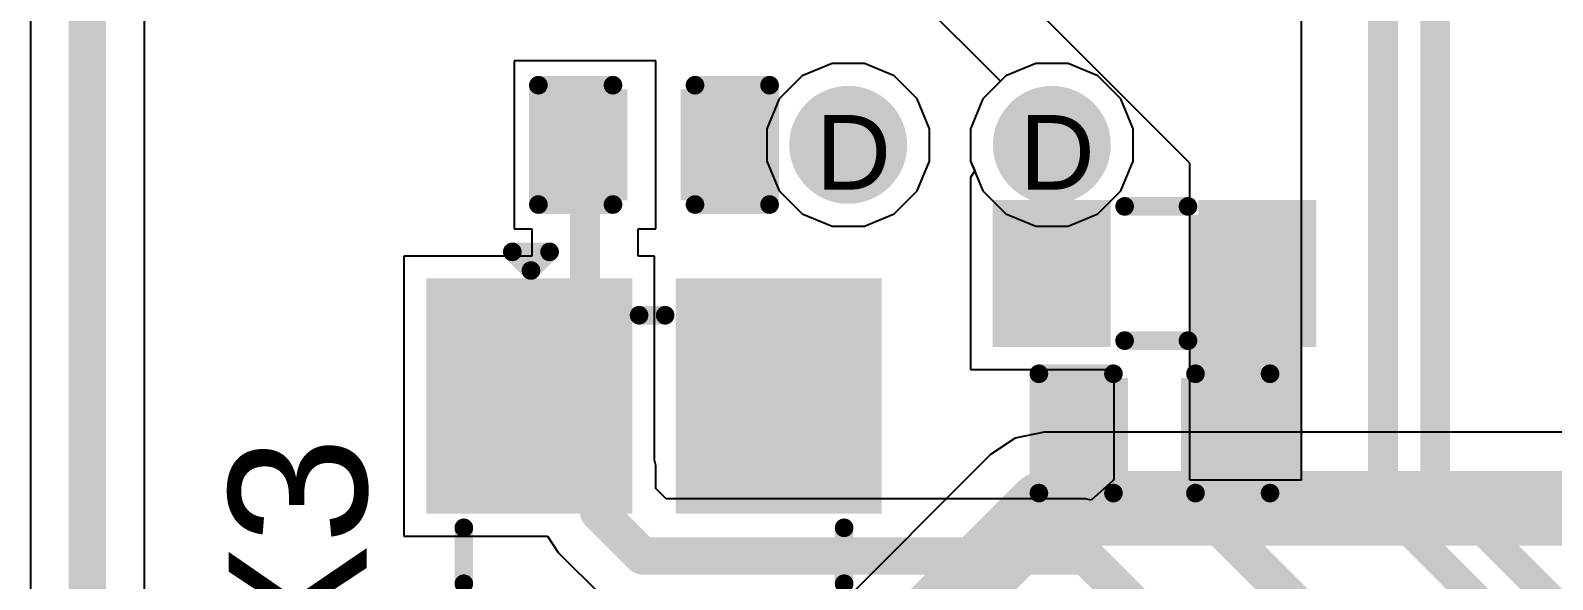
# Model space of a CAD drawing. Header units: inches. Extents: x 0 to 5032, y 0 to 5323.
# Drawn here: x 129.73 to 140.1, y 81.02 to 84.76 of the extents above; entities that cross this region are included whole.
import ezdxf

# ---------------------------------------------------------------- set-up
doc = ezdxf.new("R2010")
doc.units = ezdxf.units.IN
for name, color, linetype in [('Bottom Layer', 5, 'Continuous'), ('Bottom Solder', 6, 'Continuous'), ('Drill Drawing', 1, 'Continuous'), ('Layer 1', 16, 'Continuous'), ('Layer 2', 76, 'Continuous'), ('Top Layer', 1, 'Continuous'), ('Top Overlay', 2, 'Continuous'), ('Top Paste', 8, 'Continuous'), ('Top Solder', 216, 'Continuous'), ('Via Holes', 16, 'Continuous')]:
    doc.layers.add(name, color=color, linetype=linetype)
doc.styles.add('Arial', font='', dxfattribs={"height": 0.2})
doc.styles.get('Arial').set_extended_font_data('Arial')

# ---------------------------------------------------------------- blocks, each defined once
blk = doc.blocks.new('C___0402_177')
at = {"layer": 'Top Layer'}
for points in [[(-0.6985, -0.3175), (-0.6985, 0.3175), (-0.2412999999999999, 0.3175), (-0.2413, -0.3175)], [(0.2412999999999999, -0.3175), (0.2413, 0.3175), (0.6985, 0.3175), (0.6985, -0.3175)]]:
    blk.add_hatch(color=1, dxfattribs=at).paths.add_polyline_path(points)
at = {"layer": 'Top Paste'}
for points in [[(-0.6985, -0.3175), (-0.6985, 0.3175), (-0.2412999999999999, 0.3175), (-0.2413, -0.3175)], [(0.2412999999999999, -0.3175), (0.2413, 0.3175), (0.6985, 0.3175), (0.6985, -0.3175)]]:
    blk.add_hatch(color=8, dxfattribs=at).paths.add_polyline_path(points)
at = {"layer": 'Top Solder'}
for points in [[(-0.7584998799999999, -0.37749988), (-0.7584998799999999, 0.37749988), (-0.18130012, 0.37749988), (-0.18130012, -0.37749988)], [(0.18130012, -0.37749988), (0.18130012, 0.37749988), (0.7584998799999999, 0.37749988), (0.7584998799999999, -0.37749988)]]:
    blk.add_hatch(color=216, dxfattribs=at).paths.add_polyline_path(points)
at = {"layer": 'Top Overlay'}
for points in [[(-0.2794, 0.4064, 0.127, 0.127, 0), (-0.7874, 0.4064, 0.127, 0.127, 0)], [(-0.7874, 0.4064, 0.127, 0.127, 0), (-0.7874, -0.4064, 0.127, 0.127, 0)], [(0.7874, 0.4064, 0.127, 0.127, 0), (0.2794, 0.4064, 0.127, 0.127, 0)], [(0.7874, 0.4064, 0.127, 0.127, 0), (0.7874, -0.4064, 0.127, 0.127, 0)], [(-0.2794, -0.4064, 0.127, 0.127, 0), (-0.7874, -0.4064, 0.127, 0.127, 0)], [(0.7874, -0.4064, 0.127, 0.127, 0), (0.2794, -0.4064, 0.127, 0.127, 0)]]:
    blk.add_lwpolyline(points, format="xyseb", dxfattribs=at)
for points in [[(-0.8191499999999999, 0.4064, 0.0635, 0.0635, 1), (-0.7556499999999999, 0.4064, 0.0635, 0.0635, 1)], [(-0.8191499999999999, 0.4064, 0.0635, 0.0635, 1), (-0.7556499999999999, 0.4064, 0.0635, 0.0635, 1)], [(-0.31115, 0.4064, 0.0635, 0.0635, 1), (-0.24765, 0.4064, 0.0635, 0.0635, 1)], [(0.24765, 0.4064, 0.0635, 0.0635, 1), (0.31115, 0.4064, 0.0635, 0.0635, 1)], [(0.7556499999999999, 0.4064, 0.0635, 0.0635, 1), (0.8191499999999999, 0.4064, 0.0635, 0.0635, 1)], [(0.7556499999999999, 0.4064, 0.0635, 0.0635, 1), (0.8191499999999999, 0.4064, 0.0635, 0.0635, 1)], [(-0.8191499999999999, -0.4064, 0.0635, 0.0635, 1), (-0.7556499999999999, -0.4064, 0.0635, 0.0635, 1)], [(-0.8191499999999999, -0.4064, 0.0635, 0.0635, 1), (-0.7556499999999999, -0.4064, 0.0635, 0.0635, 1)], [(-0.31115, -0.4064, 0.0635, 0.0635, 1), (-0.24765, -0.4064, 0.0635, 0.0635, 1)], [(0.24765, -0.4064, 0.0635, 0.0635, 1), (0.31115, -0.4064, 0.0635, 0.0635, 1)], [(0.7556499999999999, -0.4064, 0.0635, 0.0635, 1), (0.8191499999999999, -0.4064, 0.0635, 0.0635, 1)], [(0.7556499999999999, -0.4064, 0.0635, 0.0635, 1), (0.8191499999999999, -0.4064, 0.0635, 0.0635, 1)]]:
    blk.add_lwpolyline(points, format="xyseb", close=True, dxfattribs=at)
blk = doc.blocks.new('____0402_179')
at = {"layer": 'Top Layer'}
for points in [[(-0.6985, -0.3175), (-0.6985, 0.3175), (-0.2412999999999999, 0.3175), (-0.2413, -0.3175)], [(0.2412999999999999, -0.3175), (0.2413, 0.3175), (0.6985, 0.3175), (0.6985, -0.3175)]]:
    blk.add_hatch(color=1, dxfattribs=at).paths.add_polyline_path(points)
at = {"layer": 'Top Paste'}
for points in [[(-0.6985, -0.3175), (-0.6985, 0.3175), (-0.2412999999999999, 0.3175), (-0.2413, -0.3175)], [(0.2412999999999999, -0.3175), (0.2413, 0.3175), (0.6985, 0.3175), (0.6985, -0.3175)]]:
    blk.add_hatch(color=8, dxfattribs=at).paths.add_polyline_path(points)
at = {"layer": 'Top Solder'}
for points in [[(-0.7584998799999999, -0.37749988), (-0.7584998799999999, 0.37749988), (-0.18130012, 0.37749988), (-0.18130012, -0.37749988)], [(0.18130012, -0.37749988), (0.18130012, 0.37749988), (0.7584998799999999, 0.37749988), (0.7584998799999999, -0.37749988)]]:
    blk.add_hatch(color=216, dxfattribs=at).paths.add_polyline_path(points)
at = {"layer": 'Top Overlay'}
for points in [[(-0.7874, -0.4064, 0.127, 0.127, 0), (-0.7874, 0.4064, 0.127, 0.127, 0)], [(-0.7874, 0.4064, 0.127, 0.127, 0), (-0.2794, 0.4064, 0.127, 0.127, 0)], [(0.2794, 0.4064, 0.127, 0.127, 0), (0.7874, 0.4064, 0.127, 0.127, 0)], [(0.7874, -0.4064, 0.127, 0.127, 0), (0.7874, 0.4064, 0.127, 0.127, 0)], [(-0.7874, -0.4064, 0.127, 0.127, 0), (-0.2794, -0.4064, 0.127, 0.127, 0)], [(0.2794, -0.4064, 0.127, 0.127, 0), (0.7874, -0.4064, 0.127, 0.127, 0)]]:
    blk.add_lwpolyline(points, format="xyseb", dxfattribs=at)
for points in [[(-0.8191499999999999, 0.4064, 0.0635, 0.0635, 1), (-0.7556499999999999, 0.4064, 0.0635, 0.0635, 1)], [(-0.8191499999999999, 0.4064, 0.0635, 0.0635, 1), (-0.7556499999999999, 0.4064, 0.0635, 0.0635, 1)], [(-0.31115, 0.4064, 0.0635, 0.0635, 1), (-0.24765, 0.4064, 0.0635, 0.0635, 1)], [(0.24765, 0.4064, 0.0635, 0.0635, 1), (0.31115, 0.4064, 0.0635, 0.0635, 1)], [(0.7556499999999999, 0.4064, 0.0635, 0.0635, 1), (0.8191499999999999, 0.4064, 0.0635, 0.0635, 1)], [(0.7556499999999999, 0.4064, 0.0635, 0.0635, 1), (0.8191499999999999, 0.4064, 0.0635, 0.0635, 1)], [(-0.8191499999999999, -0.4064, 0.0635, 0.0635, 1), (-0.7556499999999999, -0.4064, 0.0635, 0.0635, 1)], [(-0.8191499999999999, -0.4064, 0.0635, 0.0635, 1), (-0.7556499999999999, -0.4064, 0.0635, 0.0635, 1)], [(-0.31115, -0.4064, 0.0635, 0.0635, 1), (-0.24765, -0.4064, 0.0635, 0.0635, 1)], [(0.24765, -0.4064, 0.0635, 0.0635, 1), (0.31115, -0.4064, 0.0635, 0.0635, 1)], [(0.7556499999999999, -0.4064, 0.0635, 0.0635, 1), (0.8191499999999999, -0.4064, 0.0635, 0.0635, 1)], [(0.7556499999999999, -0.4064, 0.0635, 0.0635, 1), (0.8191499999999999, -0.4064, 0.0635, 0.0635, 1)]]:
    blk.add_lwpolyline(points, format="xyseb", close=True, dxfattribs=at)
blk = doc.blocks.new('IND_0603__1608_M_______196')
at = {"layer": 'Top Layer'}
for points in [[(-0.999998, 0.4000004699999999), (-0.3999992, 0.4000004699999999), (-0.3999992, -0.4000004699999999), (-0.999998, -0.4000004699999999)], [(0.40000174, 0.4000004699999999), (1.00000054, 0.4000004699999999), (1.00000054, -0.4000004699999999), (0.40000174, -0.4000004699999999)]]:
    blk.add_hatch(color=1, dxfattribs=at).paths.add_polyline_path(points)
at = {"layer": 'Top Paste'}
for points in [[(-0.999998, 0.4000004699999999), (-0.3999992, 0.4000004699999999), (-0.3999992, -0.4000004699999999), (-0.999998, -0.4000004699999999)], [(0.40000174, 0.4000004699999999), (1.00000054, 0.4000004699999999), (1.00000054, -0.4000004699999999), (0.40000174, -0.4000004699999999)]]:
    blk.add_hatch(color=8, dxfattribs=at).paths.add_polyline_path(points)
at = {"layer": 'Top Solder'}
for points in [[(-1.101598, 0.50160047), (-0.2983992, 0.50160047), (-0.2983992, -0.50160047), (-1.101598, -0.50160047)], [(0.29840174, 0.50160047), (1.10160054, 0.50160047), (1.10160054, -0.50160047), (0.29840174, -0.50160047)]]:
    blk.add_hatch(color=216, dxfattribs=at).paths.add_polyline_path(points)
at = {"layer": 'Top Overlay'}
for points in [[(-0.2032, 0.4571999999999999, 0.127, 0.127, 0), (0.2286, 0.4571999999999999, 0.127, 0.127, 0)], [(-0.2032, -0.4571999999999999, 0.127, 0.127, 0), (0.2286, -0.4571999999999999, 0.127, 0.127, 0)]]:
    blk.add_lwpolyline(points, format="xyseb", dxfattribs=at)
for points in [[(-0.23495, 0.4571999999999999, 0.0635, 0.0635, 1), (-0.17145, 0.4571999999999999, 0.0635, 0.0635, 1)], [(0.19685, 0.4571999999999999, 0.0635, 0.0635, 1), (0.26035, 0.4571999999999999, 0.0635, 0.0635, 1)], [(-0.23495, -0.4571999999999999, 0.0635, 0.0635, 1), (-0.17145, -0.4571999999999999, 0.0635, 0.0635, 1)], [(0.19685, -0.4571999999999999, 0.0635, 0.0635, 1), (0.26035, -0.4571999999999999, 0.0635, 0.0635, 1)]]:
    blk.add_lwpolyline(points, format="xyseb", close=True, dxfattribs=at)
blk = doc.blocks.new('SMD3225_4P_209')
at = {"layer": 'Top Layer'}
for points in [[(-1.80000021, 1.45000091), (-0.4000004699999999, 1.45000091), (-0.4000004699999999, 0.25000077), (-1.80000021, 0.25000077)], [(0.4000004699999999, 1.45000091), (1.80000021, 1.45000091), (1.80000021, 0.25000077), (0.4000004699999999, 0.25000077)], [(-1.80000021, -0.24999823), (-0.4000004699999999, -0.24999823), (-0.4000004699999999, -1.44999837), (-1.80000021, -1.44999837)], [(0.4000004699999999, -0.24999823), (1.80000021, -0.24999823), (1.80000021, -1.44999837), (0.4000004699999999, -1.44999837)]]:
    blk.add_hatch(color=1, dxfattribs=at).paths.add_polyline_path(points)
at = {"layer": 'Top Paste'}
for points in [[(-1.80000021, 1.45000091), (-0.4000004699999999, 1.45000091), (-0.4000004699999999, 0.25000077), (-1.80000021, 0.25000077)], [(0.4000004699999999, 1.45000091), (1.80000021, 1.45000091), (1.80000021, 0.25000077), (0.4000004699999999, 0.25000077)], [(-1.80000021, -0.24999823), (-0.4000004699999999, -0.24999823), (-0.4000004699999999, -1.44999837), (-1.80000021, -1.44999837)], [(0.4000004699999999, -0.24999823), (1.80000021, -0.24999823), (1.80000021, -1.44999837), (0.4000004699999999, -1.44999837)]]:
    blk.add_hatch(color=8, dxfattribs=at).paths.add_polyline_path(points)
at = {"layer": 'Top Solder'}
for points in [[(-1.90160021, 1.55160091), (-0.29840047, 1.55160091), (-0.29840047, 0.14840077), (-1.90160021, 0.14840077)], [(0.29840047, 1.55160091), (1.90160021, 1.55160091), (1.90160021, 0.14840077), (0.29840047, 0.14840077)], [(-1.90160021, -0.14839823), (-0.29840047, -0.14839823), (-0.29840047, -1.55159837), (-1.90160021, -1.55159837)], [(0.29840047, -0.14839823), (1.90160021, -0.14839823), (1.90160021, -1.55159837), (0.29840047, -1.55159837)]]:
    blk.add_hatch(color=216, dxfattribs=at).paths.add_polyline_path(points)
at = {"layer": 'Top Overlay'}
for points in [[(0.1778, 1.2954, 0.127, 0.127, 0), (-0.2032, 1.2954, 0.127, 0.127, 0)], [(-1.651, -0.1016, 0.127, 0.127, 0), (-1.651, 0.0762, 0.127, 0.127, 0)], [(1.651, -0.1016, 0.127, 0.127, 0), (1.651, 0.0762, 0.127, 0.127, 0)], [(-1.9558, -0.8382, 0.127, 0.127, 0), (-2.0828, -0.7111999999999999, 0.127, 0.127, 0)], [(-2.0828, -0.9652, 0.127, 0.127, 0), (-2.0828, -0.7111999999999999, 0.127, 0.127, 0)], [(-2.0828, -0.9652, 0.127, 0.127, 0), (-1.9558, -0.8382, 0.127, 0.127, 0)], [(0.1778, -1.29539746, 0.127, 0.127, 0), (-0.2032, -1.29539746, 0.127, 0.127, 0)]]:
    blk.add_lwpolyline(points, format="xyseb", dxfattribs=at)
for points in [[(-0.23495, 1.2954, 0.0635, 0.0635, 1), (-0.17145, 1.2954, 0.0635, 0.0635, 1)], [(0.14605, 1.2954, 0.0635, 0.0635, 1), (0.20955, 1.2954, 0.0635, 0.0635, 1)], [(-1.68275, 0.0762, 0.0635, 0.0635, 1), (-1.61925, 0.0762, 0.0635, 0.0635, 1)], [(1.61925, 0.0762, 0.0635, 0.0635, 1), (1.68275, 0.0762, 0.0635, 0.0635, 1)], [(-1.68275, -0.1016, 0.0635, 0.0635, 1), (-1.61925, -0.1016, 0.0635, 0.0635, 1)], [(1.61925, -0.1016, 0.0635, 0.0635, 1), (1.68275, -0.1016, 0.0635, 0.0635, 1)], [(-2.11455, -0.7111999999999999, 0.0635, 0.0635, 1), (-2.05105, -0.7111999999999999, 0.0635, 0.0635, 1)], [(-2.11455, -0.7111999999999999, 0.0635, 0.0635, 1), (-2.05105, -0.7111999999999999, 0.0635, 0.0635, 1)], [(-1.98755, -0.8382, 0.0635, 0.0635, 1), (-1.92405, -0.8382, 0.0635, 0.0635, 1)], [(-1.98755, -0.8382, 0.0635, 0.0635, 1), (-1.92405, -0.8382, 0.0635, 0.0635, 1)], [(-2.11455, -0.9652, 0.0635, 0.0635, 1), (-2.05105, -0.9652, 0.0635, 0.0635, 1)], [(-2.11455, -0.9652, 0.0635, 0.0635, 1), (-2.05105, -0.9652, 0.0635, 0.0635, 1)], [(-0.23495, -1.29539746, 0.0635, 0.0635, 1), (-0.17145, -1.29539746, 0.0635, 0.0635, 1)], [(0.14605, -1.29539746, 0.0635, 0.0635, 1), (0.20955, -1.29539746, 0.0635, 0.0635, 1)]]:
    blk.add_lwpolyline(points, format="xyseb", close=True, dxfattribs=at)

msp = doc.modelspace()

# ---------------------------------------------------------------- hatches: boundary and pattern name
at = {"layer": 'Bottom Layer'}
h = msp.add_hatch(color=5, dxfattribs=at)
edge = h.paths.add_edge_path()
edge.add_arc((135.30145152, 83.97803372), 0.2999994, 0, 360)
h = msp.add_hatch(color=5, dxfattribs=at)
edge = h.paths.add_edge_path()
edge.add_arc((136.68932784, 83.97803372), 0.2999994, 0, 360)
at = {"layer": 'Bottom Solder'}
h = msp.add_hatch(color=6, dxfattribs=at)
edge = h.paths.add_edge_path()
edge.add_arc((135.30145152, 83.97803372), 0.4015993999999999, 0, 360)
h = msp.add_hatch(color=6, dxfattribs=at)
edge = h.paths.add_edge_path()
edge.add_arc((136.68932784, 83.97803372), 0.4015993999999999, 0, 360)
at = {"layer": 'Layer 1'}
h = msp.add_hatch(color=16, dxfattribs=at)
edge = h.paths.add_edge_path()
edge.add_arc((135.30145152, 83.97803372), 0.2999994, 0, 360)
h = msp.add_hatch(color=16, dxfattribs=at)
edge = h.paths.add_edge_path()
edge.add_arc((136.68932784, 83.97803372), 0.2999994, 0, 360)
at = {"layer": 'Layer 2'}
h = msp.add_hatch(color=76, dxfattribs=at)
edge = h.paths.add_edge_path()
edge.add_arc((135.30145152, 83.97803372), 0.2999994, 0, 360)
h = msp.add_hatch(color=76, dxfattribs=at)
edge = h.paths.add_edge_path()
edge.add_arc((136.68932784, 83.97803372), 0.2999994, 0, 360)
at = {"layer": 'Top Layer'}
h = msp.add_hatch(color=1, dxfattribs=at)
edge = h.paths.add_edge_path()
edge.add_arc((135.30145152, 83.97803372), 0.2999994, 0, 360)
h = msp.add_hatch(color=1, dxfattribs=at)
edge = h.paths.add_edge_path()
edge.add_arc((136.68932784, 83.97803372), 0.2999994, 0, 360)
msp.add_hatch(color=1, dxfattribs=at).paths.add_polyline_path([(137.62912784, 81.6949344), (138.38782584, 81.6949344), (138.38782584, 83.50173292), (137.62912784, 83.50173292)])
at = {"layer": 'Top Solder'}
h = msp.add_hatch(color=216, dxfattribs=at)
edge = h.paths.add_edge_path()
edge.add_arc((135.30145152, 83.97803372), 0.4015993999999999, 0, 360)
h = msp.add_hatch(color=216, dxfattribs=at)
edge = h.paths.add_edge_path()
edge.add_arc((136.68932784, 83.97803372), 0.4015993999999999, 0, 360)
at = {"layer": 'Via Holes'}
h = msp.add_hatch(color=7, dxfattribs=at)
edge = h.paths.add_edge_path()
edge.add_arc((135.30145152, 83.97803372), 0.1499997, 0, 360)
h = msp.add_hatch(color=7, dxfattribs=at)
edge = h.paths.add_edge_path()
edge.add_arc((136.68932784, 83.97803372), 0.1499997, 0, 360)

# ---------------------------------------------------------------- linework, layer by layer
at = {"layer": 'Bottom Layer'}
for p, q in [((136.57912994, 84.53203312), (136.37551338, 84.44769242)), ((136.79952574, 84.53203312), (136.57912994, 84.53203312)), ((137.0031423, 84.44769242), (136.79952574, 84.53203312)), ((136.37551338, 84.44769242), (136.21966914, 84.29184817999999)), ((137.15898654, 84.29184817999999), (137.0031423, 84.44769242)), ((136.21966914, 84.29184817999999), (136.13532844, 84.08823162)), ((137.24332724, 84.08823162), (137.15898654, 84.29184817999999)), ((136.13532844, 84.08823162), (136.13532844, 83.86783582)), ((137.24332724, 83.86783582), (137.24332724, 84.08823162)), ((136.13532844, 83.86783582), (136.21966914, 83.66421926)), ((137.15898654, 83.66421926), (137.24332724, 83.86783582)), ((136.21966914, 83.66421926), (136.37551338, 83.50837501999999)), ((137.0031423, 83.50837501999999), (137.15898654, 83.66421926)), ((136.37551338, 83.50837501999999), (136.57912994, 83.42403431999999)), ((136.79952574, 83.42403431999999), (137.0031423, 83.50837501999999)), ((136.57912994, 83.42403431999999), (136.79952574, 83.42403431999999)), ((136.63751692, 82.02025252), (136.43930548, 81.98082663999999)), ((141.62652396, 82.02025252), (136.63751692, 82.02025252)), ((136.43930548, 81.98082663999999), (136.27126924, 81.86854847999999)), ((136.27126924, 81.86854847999999), (132.2988591, 77.89613834))]:
    msp.add_line(p, q, dxfattribs=at)
for points in [[(132.52564808, 77.39043196, 0.508, 0.508, 0), (136.63751692, 81.5023008, 0.508, 0.508, 0)], [(136.63751692, 81.5023008, 0.508, 0.508, 0), (141.82374988, 81.5023008, 0.508, 0.508, 0)]]:
    msp.add_lwpolyline(points, format="xyseb", dxfattribs=at)
msp.add_lwpolyline([(136.51051692, 81.5023008, 0.254, 0.254, 1), (136.76451692, 81.5023008, 0.254, 0.254, 1)], format="xyseb", close=True, dxfattribs=at)
msp.add_lwpolyline([(136.51051692, 81.5023008, 0.254, 0.254, 1), (136.76451692, 81.5023008, 0.254, 0.254, 1)], format="xyseb", close=True, dxfattribs=at)
at = {"layer": 'Layer 1'}
for p, q in [((136.57912994, 84.53203312), (136.37551338, 84.44769242)), ((136.79952574, 84.53203312), (136.57912994, 84.53203312)), ((137.0031423, 84.44769242), (136.79952574, 84.53203312)), ((136.37551338, 84.44769242), (136.21966914, 84.29184817999999)), ((137.15898654, 84.29184817999999), (137.0031423, 84.44769242)), ((136.21966914, 84.29184817999999), (136.13532844, 84.08823162)), ((137.24332724, 84.08823162), (137.15898654, 84.29184817999999)), ((136.13532844, 84.08823162), (136.13532844, 83.86783582)), ((137.24332724, 83.86783582), (137.24332724, 84.08823162)), ((136.13532844, 83.86783582), (136.21966914, 83.66421926)), ((137.15898654, 83.66421926), (137.24332724, 83.86783582)), ((136.21966914, 83.66421926), (136.37551338, 83.50837501999999)), ((137.0031423, 83.50837501999999), (137.15898654, 83.66421926)), ((136.37551338, 83.50837501999999), (136.57912994, 83.42403431999999)), ((136.79952574, 83.42403431999999), (137.0031423, 83.50837501999999)), ((136.57912994, 83.42403431999999), (136.79952574, 83.42403431999999))]:
    msp.add_line(p, q, dxfattribs=at)
at = {"layer": 'Layer 2'}
for p, q in [((135.19125362, 84.53203312), (134.98763706, 84.44769242)), ((135.41164942, 84.53203312), (135.19125362, 84.53203312)), ((135.61526598, 84.44769242), (135.41164942, 84.53203312)), ((134.98763706, 84.44769242), (134.83179282, 84.29184817999999)), ((135.77111022, 84.29184817999999), (135.61526598, 84.44769242)), ((134.83179282, 84.29184817999999), (134.74745212, 84.08823162)), ((135.85545092, 84.08823162), (135.77111022, 84.29184817999999)), ((134.74745212, 84.08823162), (134.74745212, 83.86783582)), ((135.85545092, 83.86783582), (135.85545092, 84.08823162)), ((134.74745212, 83.86783582), (134.83179282, 83.66421926)), ((135.77111022, 83.66421926), (135.85545092, 83.86783582)), ((134.83179282, 83.66421926), (134.98763706, 83.50837501999999)), ((135.61526598, 83.50837501999999), (135.77111022, 83.66421926)), ((134.98763706, 83.50837501999999), (135.19125362, 83.42403431999999)), ((135.41164942, 83.42403431999999), (135.61526598, 83.50837501999999)), ((135.19125362, 83.42403431999999), (135.41164942, 83.42403431999999))]:
    msp.add_line(p, q, dxfattribs=at)
at = {"layer": 'Top Layer'}
for p, q in [((130.50761554, 74.70542336), (130.50761554, 97.73011695999999)), ((129.73068542, 97.5692105), (129.73068542, 74.54451689999999)), ((137.62912784, 83.85341878), (131.9530254, 89.52951359999999)), ((131.58677772, 89.16326592), (136.33893484, 84.41111387999999)), ((138.38782838, 85.07591824), (138.38782838, 81.6949344)), ((133.99114934, 84.54953371999999), (133.02594934, 84.54953371999999)), ((133.02594934, 84.54953371999999), (133.02594934, 83.40653372)), ((133.99114934, 83.40653372), (133.99114934, 84.54953371999999)), ((136.33893484, 84.41111387999999), (136.21966914, 84.29184817999999)), ((136.21966914, 84.29184817999999), (136.13532844, 84.08823162)), ((136.13532844, 84.08823162), (136.13532844, 83.86783582)), ((136.1634183, 83.80001782), (136.1338273, 83.75573292)), ((136.13532844, 83.86783582), (136.1634183, 83.80001782)), ((137.62912784, 81.6949344), (137.62912784, 83.85341878)), ((136.1338273, 83.75573292), (136.13382984, 83.75573292)), ((136.13382984, 83.75573292), (136.13382984, 82.44773452)), ((133.02594934, 83.40653372), (133.14598212, 83.40653372)), ((133.14598212, 83.40653372), (133.14598212, 83.220433)), ((133.87111656, 83.220433), (133.87111656, 83.40653372)), ((133.87111656, 83.40653372), (133.99114934, 83.40653372)), ((133.14598212, 83.220433), (132.27445224, 83.220433)), ((132.27445224, 83.220433), (132.27445224, 81.3124358)), ((133.98244984, 83.220433), (133.87111656, 83.220433)), ((133.98244984, 81.83097426), (133.98244984, 83.220433)), ((136.13382984, 82.44773452), (137.11117612, 82.44773452)), ((137.11117612, 82.44773452), (137.11117612, 81.70427398)), ((133.98991744, 81.79343306), (133.98244984, 81.83097426)), ((133.98991744, 81.63744404), (133.98991744, 81.79343306)), ((134.06128636, 81.56607512), (133.98991744, 81.63744404)), ((137.10749312, 81.69167049999999), (136.95707178, 81.55829001999999)), ((137.11117612, 81.70427398), (137.10749312, 81.69167049999999)), ((138.38782838, 81.6949344), (137.62912784, 81.6949344)), ((136.91792784, 81.56607512), (134.06128636, 81.56607512)), ((136.95707178, 81.55829001999999), (136.91792784, 81.56607512)), ((132.27445224, 81.3124358), (133.25287802, 81.3124358)), ((133.25287802, 81.3124358), (133.32676662, 81.20185181999999)), ((133.32676662, 81.20185181999999), (133.62569414, 80.9029243))]:
    msp.add_line(p, q, dxfattribs=at)
for points in [[(130.11915048, 74.54451689999999, 0.254, 0.254, 0), (130.11915048, 97.73011695999999, 0.254, 0.254, 0)], [(139.30035132, 81.67427403999999, 0.2032, 0.2032, 0), (139.30035132, 87.33924366, 0.2032, 0.2032, 0)], [(138.94475132, 81.52698198, 0.2032, 0.2032, 0), (138.94475132, 87.1919516, 0.2032, 0.2032, 0)], [(136.68857854, 83.97728442, 0.3048, 0.3048, 0), (136.68932784, 83.97803372, 0.3048, 0.3048, 0)], [(136.68857854, 83.10248302, 0.3048, 0.3048, 0), (136.68857854, 83.97728442, 0.3048, 0.3048, 0)], [(133.50854934, 82.6465327, 0.2032, 0.2032, 0), (133.50854934, 83.97803372, 0.2032, 0.2032, 0)], [(136.68782924, 83.10173372, 0.3048, 0.3048, 0), (136.68857854, 83.10248302, 0.3048, 0.3048, 0)], [(133.12845104, 82.2664344, 0.2032, 0.2032, 0), (133.50854934, 82.6465327, 0.2032, 0.2032, 0)], [(137.85772784, 81.34846062, 0.254, 0.254, 0), (137.85772784, 82.01243439999999, 0.254, 0.254, 0)], [(133.60145238, 81.47653758, 0.254, 0.254, 0), (133.60145238, 81.79343306, 0.254, 0.254, 0)], [(139.30035132, 81.67427403999999, 0.2032, 0.2032, 0), (140.87255036, 80.102075, 0.2032, 0.2032, 0)], [(138.94475132, 81.52698198, 0.2032, 0.2032, 0), (140.51695036, 79.95478294, 0.2032, 0.2032, 0)], [(133.60145238, 81.47653758, 0.254, 0.254, 0), (133.9003799, 81.17761005999999, 0.254, 0.254, 0)], [(137.85772784, 81.34846062, 0.254, 0.254, 0), (139.94474932, 79.26143914, 0.254, 0.254, 0)], [(133.9003799, 81.17761005999999, 0.254, 0.254, 0), (136.91792784, 81.17761005999999, 0.254, 0.254, 0)], [(136.91792784, 81.17761005999999, 0.254, 0.254, 0), (139.04124592, 79.05429198, 0.254, 0.254, 0)]]:
    msp.add_lwpolyline(points, format="xyseb", dxfattribs=at)
for points in [[(136.61237854, 83.97728442, 0.1524, 0.1524, 1), (136.76477854, 83.97728442, 0.1524, 0.1524, 1)], [(136.61237854, 83.97728442, 0.1524, 0.1524, 1), (136.76477854, 83.97728442, 0.1524, 0.1524, 1)], [(136.61312784, 83.97803372, 0.1524, 0.1524, 1), (136.76552784, 83.97803372, 0.1524, 0.1524, 1)], [(133.45774934, 83.97803372, 0.1016, 0.1016, 1), (133.55934934, 83.97803372, 0.1016, 0.1016, 1)], [(136.61162924, 83.10173372, 0.1524, 0.1524, 1), (136.76402924, 83.10173372, 0.1524, 0.1524, 1)], [(136.61237854, 83.10248302, 0.1524, 0.1524, 1), (136.76477854, 83.10248302, 0.1524, 0.1524, 1)], [(136.61237854, 83.10248302, 0.1524, 0.1524, 1), (136.76477854, 83.10248302, 0.1524, 0.1524, 1)], [(133.45774934, 82.6465327, 0.1016, 0.1016, 1), (133.55934934, 82.6465327, 0.1016, 0.1016, 1)], [(133.45774934, 82.6465327, 0.1016, 0.1016, 1), (133.55934934, 82.6465327, 0.1016, 0.1016, 1)], [(133.07765104, 82.2664344, 0.1016, 0.1016, 1), (133.17925104, 82.2664344, 0.1016, 0.1016, 1)], [(137.79422784, 82.01243439999999, 0.127, 0.127, 1), (137.92122784, 82.01243439999999, 0.127, 0.127, 1)], [(133.53795238, 81.79343306, 0.127, 0.127, 1), (133.66495238, 81.79343306, 0.127, 0.127, 1)], [(139.24955132, 81.67427403999999, 0.1016, 0.1016, 1), (139.35115132, 81.67427403999999, 0.1016, 0.1016, 1)], [(139.24955132, 81.67427403999999, 0.1016, 0.1016, 1), (139.35115132, 81.67427403999999, 0.1016, 0.1016, 1)], [(138.89395132, 81.52698198, 0.1016, 0.1016, 1), (138.99555132, 81.52698198, 0.1016, 0.1016, 1)], [(138.89395132, 81.52698198, 0.1016, 0.1016, 1), (138.99555132, 81.52698198, 0.1016, 0.1016, 1)], [(133.53795238, 81.47653758, 0.127, 0.127, 1), (133.66495238, 81.47653758, 0.127, 0.127, 1)], [(133.53795238, 81.47653758, 0.127, 0.127, 1), (133.66495238, 81.47653758, 0.127, 0.127, 1)], [(137.79422784, 81.34846062, 0.127, 0.127, 1), (137.92122784, 81.34846062, 0.127, 0.127, 1)], [(137.79422784, 81.34846062, 0.127, 0.127, 1), (137.92122784, 81.34846062, 0.127, 0.127, 1)], [(133.8368799, 81.17761005999999, 0.127, 0.127, 1), (133.9638799, 81.17761005999999, 0.127, 0.127, 1)], [(133.8368799, 81.17761005999999, 0.127, 0.127, 1), (133.9638799, 81.17761005999999, 0.127, 0.127, 1)], [(136.85442784, 81.17761005999999, 0.127, 0.127, 1), (136.98142784, 81.17761005999999, 0.127, 0.127, 1)], [(136.85442784, 81.17761005999999, 0.127, 0.127, 1), (136.98142784, 81.17761005999999, 0.127, 0.127, 1)]]:
    msp.add_lwpolyline(points, format="xyseb", close=True, dxfattribs=at)

# ---------------------------------------------------------------- block references
for name, p, rotation in [('C___0402_177', (133.97844934, 83.97803372), 180), ('SMD3225_4P_209', (133.97844934, 81.16643405999999), 270)]:
    msp.add_blockref(name, p, dxfattribs=dict(rotation=rotation))
for name, p in [('IND_0603__1608_M_______196', (137.38782784, 83.10173372)), ('____0402_179', (137.38782784, 82.01243439999999))]:
    msp.add_blockref(name, p)

# ---------------------------------------------------------------- texts
at = {"layer": 'Drill Drawing', "style": 'Arial'}
for p in [(135.08137322, 83.67331753999999), (136.46924954, 83.67331753999999)]:
    msp.add_text('D', height=0.508, dxfattribs=at).set_placement(p)
at = {"layer": 'Top Overlay', "style": 'Arial'}
msp.add_text('X3', height=0.9397999999999999, rotation=90, dxfattribs=at).set_placement((132.02159524, 80.3835197))

doc.saveas('drawing.dxf')
